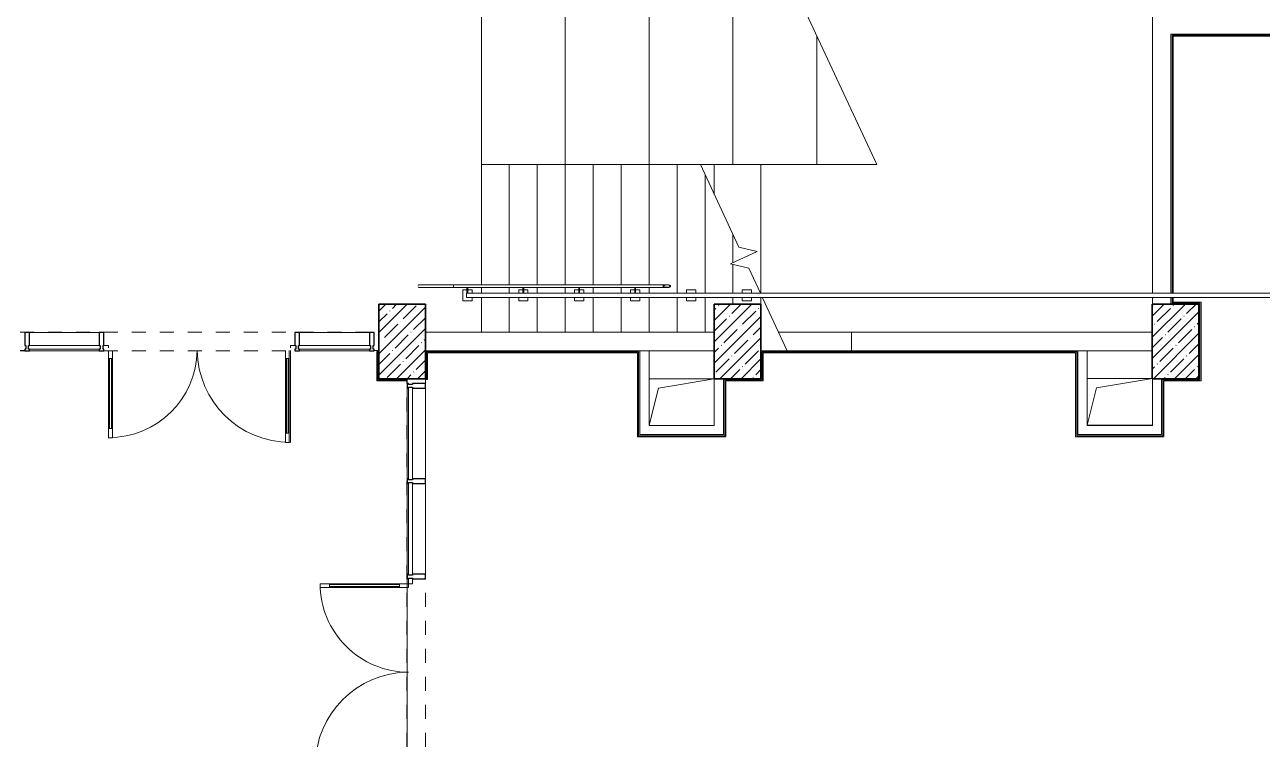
# Model space of a CAD drawing. Header units: millimetres. Extents: x 5993 to 95364, y 94667 to 143522.
# Drawn here: x 42280 to 43361, y 119809 to 120434 of the extents above; entities that cross this region are included whole.
import ezdxf

# ---------------------------------------------------------------- set-up
doc = ezdxf.new("R2010")
doc.units = ezdxf.units.MM
doc.linetypes.add('Штрих короткий', pattern=[300, 150, -150])
for name, color, linetype, lineweight in [('0-2', 7, 'Continuous', 9), ('Двери', 7, 'Continuous', 9), ('Импосты витража', 7, 'Continuous', 9), ('Импосты витража-1', 7, 'Continuous', 25), ('Контуры', 7, 'Continuous', 9), ('Линии свеса', 7, 'Continuous', 9), ('Марки вырезов', 7, 'Continuous', 9), ('Несущие колонны', 7, 'Continuous', 9), ('Несущие колонны-1', 7, 'Continuous', 35), ('Обобщенные модели', 7, 'Continuous', 9), ('Ограждение', 7, 'Continuous', 9), ('Ограждение-1', 7, 'Continuous', 20), ('Остекление-1', 7, 'Continuous', 9), ('Перекрытия', 7, 'Continuous', 9), ('Перемычка-1', 7, 'Штрих короткий', 9), ('Стены', 7, 'Continuous', 9), ('Стены-1', 7, 'Continuous', 13), ('Элементы узлов', 7, 'Continuous', 9)]:
    doc.layers.add(name, color=color, linetype=linetype, lineweight=lineweight)

# ---------------------------------------------------------------- blocks, each defined once
blk = doc.blocks.new('BSC_Колонна _Прямоугольная - 500х800-V1-АИ2_01_План напольных покрытий и плинтусов 1го этажа _Часть 1_')
at = {"layer": 'Несущие колонны'}
h = blk.add_hatch(dxfattribs=at)
h.set_pattern_fill('FP_4', color=256, style=0, pattern_type=2)
h.set_pattern_definition([(45, (-12000, -76250), (-114.04925, 114.04925), []), (45, (-11885.95, -76250), (-114.04925, 114.04925), [201.613, -40.323, 3.353, -36.97])])
h.paths.add_polyline_path([(-250, -400), (250, -400), (250, 400), (-250, 400), (-250, -199)], flags=0)
at = {"layer": 'Несущие колонны-1'}
for p, q in [((250, 400), (-250, 400)), ((-250, 400), (-250, -400)), ((250, -400), (250, 400)), ((-250, -400), (250, -400))]:
    blk.add_line(p, q, dxfattribs=at)
blk = doc.blocks.new('BSC_Колонна _Прямоугольная - 500х800-V61-АИ2_01_План напольных покрытий и плинтусов 1го этажа _Часть 1_')
at = {"layer": 'Несущие колонны'}
h = blk.add_hatch(dxfattribs=at)
h.set_pattern_fill('FP_91', color=256, style=0, pattern_type=2)
h.set_pattern_definition([(45, (-15600, -76250), (-114.04925, 114.04925), []), (45, (-15485.95, -76250), (-114.04925, 114.04925), [201.613, -40.323, 3.353, -36.97])])
h.paths.add_polyline_path([(-250, -400), (250, -400), (250, 400), (-250, 400), (-250, -199)], flags=0)
at = {"layer": 'Несущие колонны-1'}
for p, q in [((250, 400), (-250, 400)), ((-250, 400), (-250, -400)), ((250, -400), (250, 400)), ((-250, -400), (250, -400))]:
    blk.add_line(p, q, dxfattribs=at)
blk = doc.blocks.new('BSC_Колонна _Прямоугольная - 500х800-V62-АИ2_01_План напольных покрытий и плинтусов 1го этажа _Часть 1_')
at = {"layer": 'Несущие колонны'}
h = blk.add_hatch(dxfattribs=at)
h.set_pattern_fill('FP_92', color=256, style=0, pattern_type=2)
h.set_pattern_definition([(45, (-20300, -76250), (-114.04925, 114.04925), []), (45, (-20185.95, -76250), (-114.04925, 114.04925), [201.613, -40.323, 3.353, -36.97])])
h.paths.add_polyline_path([(-250, -400), (250, -400), (250, 400), (-250, 400)], flags=0)
at = {"layer": 'Несущие колонны-1'}
for p, q in [((250, 400), (-250, 400)), ((-250, 400), (-250, -400)), ((250, -400), (250, 400)), ((-250, -400), (250, -400))]:
    blk.add_line(p, q, dxfattribs=at)
blk = doc.blocks.new('Дверь_Витражная_СКБ_2Ст2 - ДВН_ДАО_Выход-27108098-АИ2_01_План напольных покрытий и плинтусов 1го этажа _Часть 1_')
at = {"layer": 'Двери'}
for p, q in [((-975, -950), (-975, 0)), ((975, -1000), (975, 0))]:
    blk.add_line(p, q, dxfattribs=at)
for centre, radius, start, end in [((-975, 0), 950, 270, 0), ((975, 0), 1000, 180, 270)]:
    blk.add_arc(centre, radius, start, end, dxfattribs=at)
at = {"layer": 'Элементы узлов'}
for p, q in [((-1025, 40), (-975, 40)), ((-975, 40), (-1025, 40)), ((-975, 0), (-1025, 0)), ((-1025, 0), (-975, 0)), ((-975, 40), (-975, 0)), ((-975, 0), (-975, 40)), ((-935, 0), (-975, 0)), ((-975, -950), (-975, 0)), ((-935, 0), (-975, 0)), ((-975, 0), (-975, -950)), ((-935, -950), (-935, 0)), ((-935, -950), (-935, 0)), ((923, 0), (963, 0)), ((923, -1000), (923, 0)), ((923, 0), (923, -1000)), ((963, 0), (923, 0)), ((963, -1000), (963, 0)), ((963, -1000), (963, 0)), ((1025, 40), (975, 40)), ((975, 40), (975, 0)), ((1025, 40), (975, 40)), ((975, 40), (975, 0)), ((975, 0), (1025, 0)), ((975, 0), (1025, 0)), ((-975, -100), (-935, -100)), ((-965, -850), (-965, -100)), ((-945, -850), (-945, -100)), ((963, -100), (923, -100)), ((933, -900), (933, -100)), ((953, -900), (953, -100)), ((-975, -850), (-935, -850)), ((963, -900), (923, -900)), ((-975, -950), (-935, -950)), ((-975, -950), (-935, -950)), ((963, -1000), (923, -1000)), ((923, -1000), (963, -1000))]:
    blk.add_line(p, q, dxfattribs=at)
blk = doc.blocks.new('PNS_Панель прямоугольная2 - Нр_Стекло - 40мм-28950531-АИ2_01_План напольных покрытий и плинтусов 1го этажа _Часть 1_')
at = {"layer": 'Остекление-1'}
for p, q in [((-487.5, 40), (487.5, 40)), ((-497.5, 0), (497.5, 0)), ((487.5, 0), (-487.5, 0))]:
    blk.add_line(p, q, dxfattribs=at)
blk = doc.blocks.new('Прямоугольный импост - Импост структурный с накладкой - 180мм-26944798-АИ2_01_План напольных покрытий и плинтусов 1го этажа _Часть 1_')
at = {"layer": 'Импосты витража-1'}
for p, q in [((-25, 0), (-25, 17)), ((-25, 17), (25, 17)), ((-15, 0), (-25, 0)), ((-15, -40), (-15, 0)), ((25, 0), (15, 0)), ((15, 0), (15, -40)), ((25, 17), (25, 0)), ((-25, -180), (-25, -40)), ((-25, -40), (-15, -40)), ((15, -40), (25, -40)), ((25, -40), (25, -180)), ((25, -180), (-25, -180))]:
    blk.add_line(p, q, dxfattribs=at)
blk = doc.blocks.new('Прямоугольный импост - Импост структурный с накладкой - 180мм-26943387-АИ2_01_План напольных покрытий и плинтусов 1го этажа _Часть 1_')
at = {"layer": 'Импосты витража-1'}
for p, q in [((-25, 0), (-25, 17)), ((-25, 17), (25, 17)), ((-15, 0), (-25, 0)), ((-15, -40), (-15, 0)), ((25, 0), (15, 0)), ((15, 0), (15, -40)), ((25, 17), (25, 0)), ((-25, -180), (-25, -40)), ((-25, -40), (-15, -40)), ((15, -40), (25, -40)), ((25, -40), (25, -180)), ((25, -180), (-25, -180))]:
    blk.add_line(p, q, dxfattribs=at)
blk = doc.blocks.new('Прямоугольный импост - Импост структурный с накладкой - 180мм-26967532-АИ2_01_План напольных покрытий и плинтусов 1го этажа _Часть 1_')
at = {"layer": 'Импосты витража'}
for p, q in [((12053, 74775), (12053, 75750)), ((12250, 74775), (12250, 75750))]:
    blk.add_line(p, q, dxfattribs=at)
blk = doc.blocks.new('Дверь_Витражная_СКБ_2Ст2 - ДВН_ДАО_Выход-V180-АИ2_01_План напольных покрытий и плинтусов 1го этажа _Часть 1_')
at = {"layer": 'Двери'}
for p, q in [((-975, -950), (-975, -14)), ((975, -1000), (975, -14))]:
    blk.add_line(p, q, dxfattribs=at)
for centre, radius, start, end in [((-975, 0), 950, 270, 359.1532), ((975, 0), 1000, 180.8044, 270)]:
    blk.add_arc(centre, radius, start, end, dxfattribs=at)
at = {"layer": 'Элементы узлов'}
for p, q in [((-1025, 40), (-975, 40)), ((-975, 40), (-1025, 40)), ((-975, 40), (-975, 16)), ((-975, 16), (-975, 40)), ((1025, 40), (975, 40)), ((975, 40), (975, 16)), ((1025, 40), (975, 40)), ((975, 40), (975, 16)), ((-975, -950), (-975, -14)), ((-975, -14), (-975, -950)), ((-975, -100), (-935, -100)), ((-965, -850), (-965, -100)), ((-945, -850), (-945, -100)), ((-935, -950), (-935, -14)), ((-935, -950), (-935, -14)), ((923, -1000), (923, -14)), ((923, -14), (923, -1000)), ((963, -100), (923, -100)), ((933, -900), (933, -100)), ((953, -900), (953, -100)), ((963, -1000), (963, -14)), ((963, -1000), (963, -14)), ((-975, -850), (-935, -850)), ((963, -900), (923, -900)), ((-975, -950), (-935, -950)), ((-975, -950), (-935, -950)), ((963, -1000), (923, -1000)), ((923, -1000), (963, -1000))]:
    blk.add_line(p, q, dxfattribs=at)
blk = doc.blocks.new('PNS_Панель прямоугольная2 - Нр_Стекло - 40мм-28950529-АИ2_01_План напольных покрытий и плинтусов 1го этажа _Часть 1_')
at = {"layer": 'Остекление-1'}
for p, q in [((-375, 40), (375, 40)), ((-385, 0), (385, 0)), ((375, 0), (-375, 0))]:
    blk.add_line(p, q, dxfattribs=at)
blk = doc.blocks.new('Прямоугольный импост - Импост структурный с накладкой - 180мм-26967534-АИ2_01_План напольных покрытий и плинтусов 1го этажа _Часть 1_')
at = {"layer": 'Импосты витража'}
for p, q in [((11650, 76347), (10900, 76347)), ((11650, 76150), (10900, 76150))]:
    blk.add_line(p, q, dxfattribs=at)
blk = doc.blocks.new('AR_Отверстие прямоугольное _в плите_ - AR_Отверстие прямоугольное _в плите_-30553029-АИ2_01_План напольных покрытий и плинтусов 1го этажа _Часть 1_')
at = {"layer": 'Обобщенные модели'}
for p, q in [((350, 250), (-350, 250)), ((-350, -250), (-250, 150)), ((-250, 150), (350, 250))]:
    blk.add_line(p, q, dxfattribs=at)
blk = doc.blocks.new('AR_Отверстие прямоугольное _в плите_ - AR_Отверстие прямоугольное _в плите_-V281-АИ2_01_План напольных покрытий и плинтусов 1го этажа _Часть 1_')
at = {"layer": 'Обобщенные модели'}
for p, q in [((350, 250), (-350, 250)), ((-350, -250), (-250, 150)), ((-250, 150), (350, 250)), ((-350, -250), (350, -250))]:
    blk.add_line(p, q, dxfattribs=at)
blk = doc.blocks.new('Ограждение_СКБ_Подвал1 - 145_Ограждение_СКБ_Актовый 3-27423400-АИ2_01_План напольных покрытий и плинтусов 1го этажа _Часть 1_')
at = {"layer": 'Ограждение'}
for p, q in [((-10, 25), (10200, 25)), ((-10, -25), (-10, 25)), ((10200, 25), (10200, -25)), ((10200, -25), (-10, -25))]:
    blk.add_line(p, q, dxfattribs=at)
blk = doc.blocks.new('О_Полоса_Трапеция прямоугольная_Прокат_ГОСТ 1032 - Крепежная пластина 2-27249182-АИ2_01_План напольных покрытий и плинтусов 1го этажа _Часть 1_')
at = {"layer": 'Ограждение'}
for p, q in [((0, 60), (0, 25)), ((100, 60), (0, 60)), ((100, 25), (100, 60)), ((0, -25), (0, -60)), ((100, -60), (0, -60)), ((100, -60), (100, -25))]:
    blk.add_line(p, q, dxfattribs=at)
blk = doc.blocks.new('О_Полоса_Трапеция прямоугольная_Прокат_ГОСТ 1032 - Крепежная пластина 2-V301-АИ2_01_План напольных покрытий и плинтусов 1го этажа _Часть 1_')
at = {"layer": 'Ограждение'}
for p, q in [((0, 60), (0, 25)), ((100, 60), (0, 60)), ((100, 25), (100, 60)), ((0, -25), (0, -60)), ((45, -60), (0, -60)), ((100, -60), (55, -60)), ((100, -60), (100, -25))]:
    blk.add_line(p, q, dxfattribs=at)
blk = doc.blocks.new('О_Полоса_Трапеция прямоугольная_Прокат_ГОСТ 1032 - Крепежная пластина 2-V302-АИ2_01_План напольных покрытий и плинтусов 1го этажа _Часть 1_')
at = {"layer": 'Ограждение'}
for p, q in [((0, 60), (0, -60)), ((100, 60), (0, 60)), ((100, 25), (100, 60)), ((45, -60), (0, -60)), ((100, -60), (55, -60)), ((100, -60), (100, -25))]:
    blk.add_line(p, q, dxfattribs=at)
blk = doc.blocks.new('О_Элемент поручня_Маршевый_Труба_ГОСТ 8732-78 - О_Элемент поручня_Маршевый_Труба_ГОСТ 8732-78-33765872-АИ2_01_План напольных покрытий и плинтусов 1го этажа _Часть 1_')
at = {"layer": 'Ограждение'}
for p, q in [((-6, 30), (-2291, 30)), ((-2291, 0), (-6, 0))]:
    blk.add_line(p, q, dxfattribs=at)
for start_param, end_param in [(4.936788, 6.283185), (3.141593, 4.530251)]:
    blk.add_ellipse((-6, 15), major_axis=(0, 15), ratio=0.371368, start_param=start_param, end_param=end_param, dxfattribs=at)
at = {"layer": 'Ограждение-1', "flags": 128}
for points in [[(-2250, 15), (-2251, 17), (-2252, 20), (-2255, 22), (-2259, 24), (-2263, 26), (-2268, 28), (-2274, 29), (-2281, 30), (-2287, 30), (-2294, 30), (-2300, 30), (-2307, 29), (-2313, 28), (-2318, 26), (-2322, 24), (-2326, 22), (-2329, 20), (-2330, 17), (-2331, 15)], [(-2331, 15), (-2330, 13), (-2329, 10), (-2326, 8), (-2322, 6), (-2318, 4), (-2313, 2), (-2307, 1), (-2300, 0), (-2294, 0), (-2287, 0), (-2281, 0), (-2274, 1), (-2268, 2), (-2263, 4), (-2259, 6), (-2255, 8), (-2252, 10), (-2251, 13), (-2250, 15)], [(-2327, 15), (-2326, 17), (-2325, 19), (-2323, 21), (-2319, 23), (-2315, 25), (-2310, 26), (-2305, 27), (-2299, 28), (-2294, 28), (-2288, 28), (-2282, 28), (-2276, 27), (-2271, 26), (-2266, 25), (-2262, 23), (-2259, 21), (-2256, 19), (-2255, 17), (-2254, 15)], [(-2254, 15), (-2255, 13), (-2256, 11), (-2259, 9), (-2262, 7), (-2266, 5), (-2271, 4), (-2276, 3), (-2282, 2), (-2288, 2), (-2294, 2), (-2299, 2), (-2305, 3), (-2310, 4), (-2315, 5), (-2319, 7), (-2323, 9), (-2325, 11), (-2326, 13), (-2327, 15)]]:
    blk.add_lwpolyline(points, dxfattribs=at)
blk = doc.blocks.new('О_Элемент поручня_Площадочный_Двухуровневый_ГОСТ 87322 - О_Элемент поручня_Площадочный_Двухуровневый_ГОСТ 8732-78-33684766-АИ2_01_План напольных покрытий и плинтусов 1го этажа _Часть 1_')
at = {"layer": 'Ограждение'}
for p, q in [((310, 40), (0, 40)), ((0, 25), (0, 40)), ((0, 10), (0, 25)), ((0, 10), (310, 10))]:
    blk.add_line(p, q, dxfattribs=at)
at = {"layer": 'Ограждение', "flags": 128}
for points in [[(310, 40), (312, 40), (314, 40)], [(365, 40), (365, 40), (365, 40), (365, 40), (364, 40), (364, 40), (363, 40), (363, 40), (362, 40), (361, 40), (361, 40), (360, 40), (359, 40), (358, 40), (357, 40), (355, 40), (354, 40), (353, 40), (351, 40), (350, 40), (348, 40), (347, 40), (345, 40), (343, 40), (342, 40), (340, 40), (338, 40), (336, 40), (334, 40), (332, 40), (330, 40), (328, 40), (326, 40), (324, 40), (322, 40), (319, 40), (317, 40), (315, 40), (313, 40), (311, 40), (310, 40)], [(310, 10), (312, 10), (314, 10), (317, 10), (319, 10), (321, 10), (323, 10), (325, 10), (327, 10), (329, 10), (331, 10), (333, 10), (335, 10), (337, 10), (339, 10), (341, 10), (343, 10), (345, 10), (346, 10), (348, 10), (349, 10), (351, 10), (352, 10), (354, 10), (355, 10), (356, 10), (357, 10), (359, 10), (360, 10), (360, 10), (361, 10), (362, 10), (363, 10), (363, 10), (364, 10), (364, 10), (365, 10), (365, 10), (365, 10), (365, 10), (365, 10)], [(315, 10), (313, 10), (311, 10)], [(315, 40), (317, 40), (319, 40), (321, 40), (323, 40), (325, 40), (327, 40), (329, 40), (331, 40), (333, 40), (335, 40), (337, 40), (339, 40), (341, 40), (342, 40)], [(342, 10), (342, 10), (340, 10), (338, 10), (336, 10), (334, 10), (332, 10), (330, 10), (328, 10), (326, 10), (324, 10), (322, 10), (319, 10), (317, 10), (315, 10)], [(343, 40), (345, 40), (346, 40), (348, 40), (349, 40), (351, 40), (352, 40), (354, 40), (355, 40)], [(365, 10), (365, 10), (365, 10), (365, 10), (364, 10), (364, 10), (363, 10), (363, 10), (362, 10), (361, 10), (361, 10), (360, 10), (359, 10), (358, 10), (357, 10), (355, 10), (354, 10), (353, 10), (351, 10), (350, 10), (348, 10), (347, 10), (345, 10), (343, 10)], [(356, 40), (357, 40), (359, 40), (360, 40), (360, 40), (361, 40), (362, 40), (363, 40), (363, 40), (364, 40), (364, 40), (365, 40), (365, 40), (365, 40), (365, 40), (365, 40)], [(365, 40), (366, 40), (366, 40), (367, 40), (367, 40), (368, 40), (369, 40), (369, 39), (370, 39), (370, 39), (371, 39), (371, 39), (372, 38), (372, 38)], [(373, 12), (372, 12), (372, 11), (371, 11), (370, 11), (370, 11), (369, 11), (369, 10), (368, 10), (368, 10), (367, 10), (366, 10), (366, 10), (365, 10), (365, 10)], [(376, 35), (376, 35), (377, 35), (377, 34), (377, 34)], [(377, 17), (377, 16), (377, 16), (376, 15), (376, 15)]]:
    blk.add_lwpolyline(points, dxfattribs=at)
blk = doc.blocks.new('О_Кронштейн_Форма Г_Круг_ГОСТ 25903 - О_Кронштейн_Форма Г_Круг_ГОСТ 2590-2006 2-33587490-АИ2_01_План напольных покрытий и плинтусов 1го этажа _Часть 1_')
at = {"layer": 'Ограждение'}
for p, q in [((12695, 76821), (12695, 76770)), ((12705, 76770), (12705, 76821))]:
    blk.add_line(p, q, dxfattribs=at)
at = {"layer": 'Ограждение', "flags": 128}
for points in [[(12695, 76821), (12695, 76822), (12695, 76823), (12695, 76824), (12695, 76825), (12695, 76826), (12695, 76827), (12695, 76828), (12695, 76829), (12695, 76830)], [(12705, 76830), (12705, 76829), (12705, 76828), (12705, 76827), (12705, 76826), (12705, 76825), (12705, 76824), (12705, 76823), (12705, 76822), (12705, 76821), (12705, 76821)]]:
    blk.add_lwpolyline(points, dxfattribs=at)
blk = doc.blocks.new('Проем_Дверь_Прямоугольный - 3850х2800h_витражные проемы-35289460-АИ2_01_План напольных покрытий и плинтусов 1го этажа _Часть 1_')
at = {"layer": 'Перемычка-1'}
for p, q in [((1925, 100), (-1925, 100)), ((1925, -100), (-1925, -100))]:
    blk.add_line(p, q, dxfattribs=at)
blk = doc.blocks.new('Проем_Дверь_Прямоугольный - 6350х2800h_витражные проемы-35300989-АИ2_01_План напольных покрытий и плинтусов 1го этажа _Часть 1_')
at = {"layer": 'Перемычка-1'}
for p, q in [((3175, 100), (-3175, 100)), ((3175, -100), (-3175, -100))]:
    blk.add_line(p, q, dxfattribs=at)

msp = doc.modelspace()

# ---------------------------------------------------------------- linework, layer by layer
at = {"layer": 'Контуры'}
for p, q in [((42678.6, 121052.1), (42678.6, 120311.4)), ((42678.6, 120311.4), (42751.9, 120311.4)), ((42678.6, 120311.4), (42678.6, 120206.4)), ((42727.4, 120311.4), (42751.9, 120311.4)), ((42751.9, 120311.4), (42825.1, 120311.4)), ((42800.7, 120311.4), (42825.1, 120311.4)), ((42825.1, 120311.4), (42898.4, 120311.4)), ((42898.4, 120311.4), (42971.6, 120311.4)), ((42971.6, 120311.4), (43024, 120311.4)), ((42678.6, 120204), (42678.6, 120199.1)), ((42678.6, 120195), (42678.6, 120164.9)), ((42922.8, 120148.6), (42945.8, 120148.6))]:
    msp.add_line(p, q, dxfattribs=at)
at = {"layer": 'Линии свеса'}
for p, q in [((42751.9, 120895), (42751.9, 120311.4)), ((42825.1, 120737.9), (42825.1, 120311.4)), ((42898.4, 120580.8), (42898.4, 120311.4)), ((42971.6, 120423.7), (42971.6, 120311.4)), ((42703, 120311.4), (42703, 120206.4)), ((42727.4, 120311.4), (42727.4, 120206.4)), ((42751.9, 120311.4), (42751.9, 120206.4)), ((42776.3, 120311.4), (42776.3, 120206.4)), ((42800.7, 120311.4), (42800.7, 120206.4)), ((42825.1, 120311.4), (42825.1, 120206.4)), ((42849.5, 120311.4), (42849.5, 120199.1)), ((42874, 120302.8), (42874, 120199.1)), ((42898.4, 120250.4), (42898.4, 120225.6)), ((42898.4, 120224.2), (42898.4, 120199.1)), ((42703, 120204), (42703, 120199.1)), ((42727.4, 120204), (42727.4, 120199.1)), ((42751.9, 120204), (42751.9, 120199.1)), ((42776.3, 120204), (42776.3, 120199.1)), ((42800.7, 120204), (42800.7, 120199.1)), ((42825.1, 120204), (42825.1, 120199.1)), ((42703, 120195), (42703, 120164.9)), ((42727.4, 120195), (42727.4, 120164.9)), ((42751.9, 120195), (42751.9, 120164.9)), ((42776.3, 120195), (42776.3, 120164.9)), ((42800.7, 120195), (42800.7, 120164.9)), ((42825.1, 120195), (42825.1, 120164.9)), ((42849.5, 120195), (42849.5, 120164.9)), ((42874, 120195), (42874, 120164.9)), ((42898.4, 120195), (42898.4, 120189.3)), ((42922.8, 120195), (42922.8, 120189.3))]:
    msp.add_line(p, q, dxfattribs=at)
at = {"layer": 'Марки вырезов'}
for p, q in [((43024, 120311.4), (42855.6, 120672.6)), ((42903.6, 120239.3), (42869.9, 120311.4)), ((42896.3, 120224.7), (42919.4, 120235.4)), ((42919.4, 120235.4), (42903.6, 120239.3)), ((42912.2, 120220.8), (42896.3, 120224.7)), ((42922.3, 120199.1), (42912.2, 120220.8)), ((42945.8, 120148.6), (42924.2, 120195))]:
    msp.add_line(p, q, dxfattribs=at)
at = {"layer": 'Перекрытия'}
for p, q in [((42279.8, 120148.9), (42275.7, 120148.9)), ((42589.1, 120148.9), (42585, 120148.9)), ((42613.7, 120120.2), (42613.7, 120124.2)), ((42613.7, 119782.4), (42613.7, 119949.2))]:
    msp.add_line(p, q, dxfattribs=at)
at = {"layer": 'Стены'}
for p, q in [((43281.9, 120199.1), (43281.9, 120424.4)), ((43281.9, 120424.4), (43477.7, 120424.4)), ((43282.8, 120423.5), (43282.8, 120199.1)), ((43476.8, 120423.5), (43282.8, 120423.5)), ((42882.1, 120285.3), (42882.1, 120311.4)), ((42922.8, 120311.4), (42922.8, 120199.1)), ((43281.9, 120190.3), (43281.9, 120195)), ((43281.9, 120191.2), (43307.2, 120191.2)), ((43306.3, 120190.3), (43281.9, 120190.3)), ((43282.8, 120195), (43282.8, 120191.2)), ((43306.3, 120123.2), (43306.3, 120190.3)), ((43307.2, 120191.2), (43307.2, 120122.3)), ((42938.2, 120164.9), (43001.8, 120164.9)), ((42587.2, 120122.3), (42587.2, 120147.9)), ((42588.1, 120147.9), (42587.2, 120147.9)), ((42588.1, 120147.9), (42588.1, 120123.2)), ((42630.7, 120123.5), (42630.7, 120147.7)), ((42630.7, 120147.7), (42816, 120147.7)), ((42631.6, 120146.8), (42631.6, 120123.5)), ((42815.1, 120146.8), (42631.6, 120146.8)), ((42815.1, 120073.5), (42815.1, 120146.8)), ((42816, 120147.7), (42816, 120074.4)), ((42923.8, 120123.2), (42923.8, 120147.7)), ((42923.8, 120147.7), (43198.6, 120147.7)), ((42924.7, 120146.8), (42924.7, 120122.3)), ((43197.7, 120146.8), (42924.7, 120146.8)), ((43001.8, 120148.6), (42945.8, 120148.6)), ((43197.7, 120073.5), (43197.7, 120146.8)), ((43198.6, 120147.7), (43198.6, 120074.4)), ((42612.8, 120122.3), (42587.2, 120122.3)), ((42588.1, 120123.2), (42612.8, 120123.2)), ((42612.8, 120122.3), (42612.8, 120123.2)), ((42631.6, 120123.5), (42630.7, 120123.5)), ((42891.2, 120074.4), (42891.2, 120123.2)), ((42891.2, 120123.2), (42923.8, 120123.2)), ((42892.1, 120122.3), (42892.1, 120073.5)), ((42924.7, 120122.3), (42892.1, 120122.3)), ((43273.8, 120074.4), (43273.8, 120123.2)), ((43273.8, 120123.2), (43306.3, 120123.2)), ((43274.7, 120122.3), (43274.7, 120073.5)), ((43307.2, 120122.3), (43274.7, 120122.3)), ((42892.1, 120073.5), (42815.1, 120073.5)), ((42816, 120074.4), (42891.2, 120074.4)), ((43274.7, 120073.5), (43197.7, 120073.5)), ((43198.6, 120074.4), (43273.8, 120074.4))]:
    msp.add_line(p, q, dxfattribs=at)
at = {"layer": 'Стены-1'}
for p, q in [((43264.7, 120449.8), (43264.7, 120199.1)), ((43280.9, 120199.1), (43280.9, 120425.4)), ((43280.9, 120425.4), (43543.8, 120425.4)), ((43264.7, 120195), (43264.7, 120189.3)), ((43280.9, 120189.3), (43280.9, 120195)), ((42882.1, 120164.9), (42629.8, 120164.9)), ((43264.7, 120164.9), (43001.8, 120164.9)), ((43001.8, 120164.9), (43001.8, 120148.6)), ((42629.8, 120148.6), (42882.1, 120148.6)), ((42817, 120148.6), (42817, 120075.4)), ((42825.1, 120148.6), (42817, 120148.6)), ((42825.1, 120083.5), (42825.1, 120148.6)), ((43001.8, 120148.6), (43264.7, 120148.6)), ((43199.5, 120148.6), (43199.5, 120075.4)), ((43207.7, 120148.6), (43199.5, 120148.6)), ((43207.7, 120083.5), (43207.7, 120148.6)), ((42882.1, 120124.2), (42882.1, 120083.5)), ((42890.2, 120083.5), (42890.2, 120124.2)), ((43264.7, 120124.2), (43264.7, 120083.5)), ((43272.8, 120083.5), (43272.8, 120124.2)), ((42882.1, 120083.5), (42825.1, 120083.5)), ((42890.2, 120075.4), (42890.2, 120083.5)), ((43264.7, 120083.5), (43207.7, 120083.5)), ((43272.8, 120075.4), (43272.8, 120083.5)), ((42817, 120075.4), (42825.1, 120075.4)), ((42825.1, 120075.4), (42890.2, 120075.4)), ((43199.5, 120075.4), (43207.7, 120075.4)), ((43207.7, 120075.4), (43272.8, 120075.4))]:
    msp.add_line(p, q, dxfattribs=at)

# ---------------------------------------------------------------- block references
at = {"layer": '0-2', "xscale": 0.08139549610658335, "yscale": 0.08139549610658335, "zscale": 0.08139549610658335}
for name, p, rotation in [('О_Элемент поручня_Площадочный_Двухуровневый_ГОСТ 87322 - О_Элемент поручня_Площадочный_Двухуровневый_ГОСТ 8732-78-33684766-АИ2_01_План напольных покрытий и плинтусов 1го этажа _Часть 1_', (42654.2, 120207.2), 180), ('О_Элемент поручня_Маршевый_Труба_ГОСТ 8732-78 - О_Элемент поручня_Маршевый_Труба_ГОСТ 8732-78-33765872-АИ2_01_План напольных покрытий и плинтусов 1го этажа _Часть 1_', (42654.2, 120206.4), 180), ('Проем_Дверь_Прямоугольный - 3850х2800h_витражные проемы-35289460-АИ2_01_План напольных покрытий и плинтусов 1го этажа _Часть 1_', (42432.4, 120156.8), 180), ('Проем_Дверь_Прямоугольный - 6350х2800h_витражные проемы-35300989-АИ2_01_План напольных покрытий и плинтусов 1го этажа _Часть 1_', (42621.6, 119865.8), 269.9999999999999), ('PNS_Панель прямоугольная2 - Нр_Стекло - 40мм-28950531-АИ2_01_План напольных покрытий и плинтусов 1го этажа _Часть 1_', (42615.1, 120076.4), 269.9999999999997), ('PNS_Панель прямоугольная2 - Нр_Стекло - 40мм-28950531-АИ2_01_План напольных покрытий и плинтусов 1го этажа _Часть 1_', (42615.1, 119993), 269.9999999999997), ('Дверь_Витражная_СКБ_2Ст2 - ДВН_ДАО_Выход-27108098-АИ2_01_План напольных покрытий и плинтусов 1го этажа _Часть 1_', (42615.1, 119865.8), 269.9999999999997)]:
    msp.add_blockref(name, p, dxfattribs=dict(at, rotation=rotation))
at = {"layer": '0-2', "extrusion": (0, 0, -1), "xscale": 0.08139549610658335, "yscale": 0.08139549610658335, "zscale": 0.08139549610658335}
for name, p, rotation in [('О_Полоса_Трапеция прямоугольная_Прокат_ГОСТ 1032 - Крепежная пластина 2-V302-АИ2_01_План напольных покрытий и плинтусов 1го этажа _Часть 1_', (-42662.3, 120197.1), 180), ('О_Полоса_Трапеция прямоугольная_Прокат_ГОСТ 1032 - Крепежная пластина 2-V301-АИ2_01_План напольных покрытий и плинтусов 1го этажа _Часть 1_', (-42711.2, 120197.1), 180), ('О_Полоса_Трапеция прямоугольная_Прокат_ГОСТ 1032 - Крепежная пластина 2-V301-АИ2_01_План напольных покрытий и плинтусов 1го этажа _Часть 1_', (-42760, 120197.1), 180), ('О_Полоса_Трапеция прямоугольная_Прокат_ГОСТ 1032 - Крепежная пластина 2-V301-АИ2_01_План напольных покрытий и плинтусов 1го этажа _Часть 1_', (-42808.8, 120197.1), 180), ('О_Полоса_Трапеция прямоугольная_Прокат_ГОСТ 1032 - Крепежная пластина 2-27249182-АИ2_01_План напольных покрытий и плинтусов 1го этажа _Часть 1_', (-42857.7, 120197.1), 180), ('О_Полоса_Трапеция прямоугольная_Прокат_ГОСТ 1032 - Крепежная пластина 2-27249182-АИ2_01_План напольных покрытий и плинтусов 1го этажа _Часть 1_', (-42906.5, 120197.1), 180), ('Прямоугольный импост - Импост структурный с накладкой - 180мм-26943387-АИ2_01_План напольных покрытий и плинтусов 1го этажа _Часть 1_', (-42281.8, 120150), 180), ('Прямоугольный импост - Импост структурный с накладкой - 180мм-26944798-АИ2_01_План напольных покрытий и плинтусов 1го этажа _Часть 1_', (-42346.9, 120150), 180), ('Прямоугольный импост - Импост структурный с накладкой - 180мм-26944798-АИ2_01_План напольных покрытий и плинтусов 1го этажа _Часть 1_', (-42517.8, 120150), 180), ('Прямоугольный импост - Импост структурный с накладкой - 180мм-26943387-АИ2_01_План напольных покрытий и плинтусов 1го этажа _Часть 1_', (-42583, 120150), 180), ('Прямоугольный импост - Импост структурный с накладкой - 180мм-26943387-АИ2_01_План напольных покрытий и плинтусов 1го этажа _Часть 1_', (-42615.1, 120118.1), 270.0000000000002), ('Прямоугольный импост - Импост структурный с накладкой - 180мм-26943387-АИ2_01_План напольных покрытий и плинтусов 1го этажа _Часть 1_', (-42615.1, 120034.7), 270.0000000000002), ('Прямоугольный импост - Импост структурный с накладкой - 180мм-26944798-АИ2_01_План напольных покрытий и плинтусов 1го этажа _Часть 1_', (-42615.1, 119951.3), 270.0000000000002)]:
    msp.add_blockref(name, p, dxfattribs=dict(at, rotation=rotation))
at = {"layer": '0-2', "xscale": 0.08139549610658335, "yscale": 0.08139549610658335, "zscale": 0.08139549610658335}
for name, p in [('О_Кронштейн_Форма Г_Круг_ГОСТ 25903 - О_Кронштейн_Форма Г_Круг_ГОСТ 2590-2006 2-33587490-АИ2_01_План напольных покрытий и плинтусов 1го этажа _Часть 1_', (41632.7, 113950.4)), ('О_Кронштейн_Форма Г_Круг_ГОСТ 25903 - О_Кронштейн_Форма Г_Круг_ГОСТ 2590-2006 2-33587490-АИ2_01_План напольных покрытий и плинтусов 1го этажа _Часть 1_', (41681.5, 113950.4)), ('О_Кронштейн_Форма Г_Круг_ГОСТ 25903 - О_Кронштейн_Форма Г_Круг_ГОСТ 2590-2006 2-33587490-АИ2_01_План напольных покрытий и плинтусов 1го этажа _Часть 1_', (41730.3, 113950.4)), ('О_Кронштейн_Форма Г_Круг_ГОСТ 25903 - О_Кронштейн_Форма Г_Круг_ГОСТ 2590-2006 2-33587490-АИ2_01_План напольных покрытий и плинтусов 1го этажа _Часть 1_', (41779.2, 113950.4)), ('BSC_Колонна _Прямоугольная - 500х800-V1-АИ2_01_План напольных покрытий и плинтусов 1го этажа _Часть 1_', (42609.4, 120156.8)), ('Ограждение_СКБ_Подвал1 - 145_Ограждение_СКБ_Актовый 3-27423400-АИ2_01_План напольных покрытий и плинтусов 1го этажа _Часть 1_', (42666.4, 120197.1)), ('BSC_Колонна _Прямоугольная - 500х800-V61-АИ2_01_План напольных покрытий и плинтусов 1го этажа _Часть 1_', (42902.4, 120156.8)), ('BSC_Колонна _Прямоугольная - 500х800-V62-АИ2_01_План напольных покрытий и плинтусов 1го этажа _Часть 1_', (43285, 120156.8)), ('Прямоугольный импост - Импост структурный с накладкой - 180мм-26967534-АИ2_01_План напольных покрытий и плинтусов 1го этажа _Часть 1_', (41396.6, 113950.4)), ('Прямоугольный импост - Импост структурный с накладкой - 180мм-26967534-АИ2_01_План напольных покрытий и плинтусов 1го этажа _Часть 1_', (41632.7, 113950.4)), ('PNS_Панель прямоугольная2 - Нр_Стекло - 40мм-28950529-АИ2_01_План напольных покрытий и плинтусов 1го этажа _Часть 1_', (42314.4, 120150)), ('Дверь_Витражная_СКБ_2Ст2 - ДВН_ДАО_Выход-V180-АИ2_01_План напольных покрытий и плинтусов 1го этажа _Часть 1_', (42432.4, 120150)), ('PNS_Панель прямоугольная2 - Нр_Стекло - 40мм-28950529-АИ2_01_План напольных покрытий и плинтусов 1го этажа _Часть 1_', (42550.4, 120150)), ('AR_Отверстие прямоугольное _в плите_ - AR_Отверстие прямоугольное _в плите_-30553029-АИ2_01_План напольных покрытий и плинтусов 1го этажа _Часть 1_', (42853.6, 120103.9)), ('AR_Отверстие прямоугольное _в плите_ - AR_Отверстие прямоугольное _в плите_-V281-АИ2_01_План напольных покрытий и плинтусов 1го этажа _Часть 1_', (43236.2, 120104)), ('Прямоугольный импост - Импост структурный с накладкой - 180мм-26967532-АИ2_01_План напольных покрытий и плинтусов 1го этажа _Часть 1_', (41632.7, 113950.4)), ('Прямоугольный импост - Импост структурный с накладкой - 180мм-26967532-АИ2_01_План напольных покрытий и плинтусов 1го этажа _Часть 1_', (41632.7, 113866.9))]:
    msp.add_blockref(name, p, dxfattribs=at)

doc.saveas('drawing.dxf')
